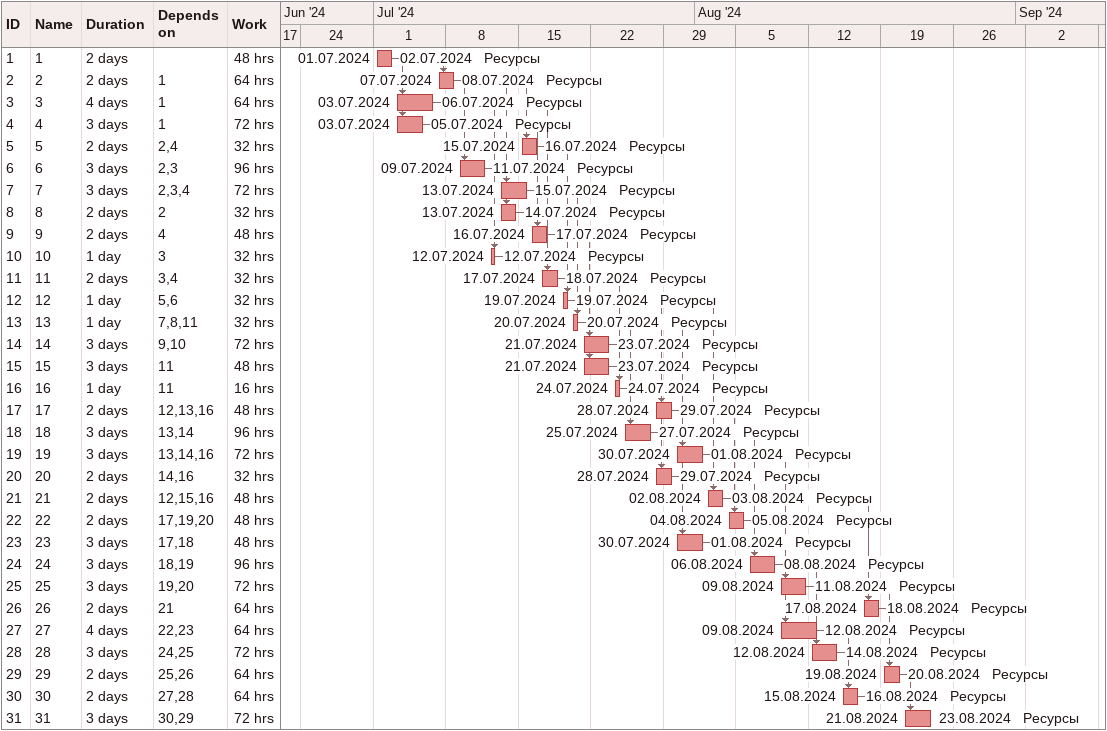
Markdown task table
| ID | Task | Duration | Start | Finish | Predecessors | Resources | Work (h) |
|---|---|---|---|---|---|---|---|
| 1 | 1 | 2d | 2024-07-01 | 2024-07-02 |  | Ресурсы | 48 |
| 2 | 2 | 2d | 2024-07-07 | 2024-07-08 | 1 | Ресурсы | 64 |
| 3 | 3 | 4d | 2024-07-03 | 2024-07-06 | 1 | Ресурсы | 64 |
| 4 | 4 | 3d | 2024-07-03 | 2024-07-05 | 1 | Ресурсы | 72 |
| 5 | 5 | 2d | 2024-07-15 | 2024-07-16 | 2, 4 | Ресурсы | 32 |
| 6 | 6 | 3d | 2024-07-09 | 2024-07-11 | 2, 3 | Ресурсы | 96 |
| 7 | 7 | 3d | 2024-07-13 | 2024-07-15 | 2, 3, 4 | Ресурсы | 72 |
| 8 | 8 | 2d | 2024-07-13 | 2024-07-14 | 2 | Ресурсы | 32 |
| 9 | 9 | 2d | 2024-07-16 | 2024-07-17 | 4 | Ресурсы | 48 |
| 10 | 10 | 1d | 2024-07-12 | 2024-07-12 | 3 | Ресурсы | 32 |
| 11 | 11 | 2d | 2024-07-17 | 2024-07-18 | 3, 4 | Ресурсы | 32 |
| 12 | 12 | 1d | 2024-07-19 | 2024-07-19 | 5, 6 | Ресурсы | 32 |
| 13 | 13 | 1d | 2024-07-20 | 2024-07-20 | 7, 8, 11 | Ресурсы | 32 |
| 14 | 14 | 3d | 2024-07-21 | 2024-07-23 | 9, 10 | Ресурсы | 72 |
| 15 | 15 | 3d | 2024-07-21 | 2024-07-23 | 11 | Ресурсы | 48 |
| 16 | 16 | 1d | 2024-07-24 | 2024-07-24 | 11 | Ресурсы | 16 |
| 17 | 17 | 2d | 2024-07-28 | 2024-07-29 | 12, 13, 16 | Ресурсы | 48 |
| 18 | 18 | 3d | 2024-07-25 | 2024-07-27 | 13, 14 | Ресурсы | 96 |
| 19 | 19 | 3d | 2024-07-30 | 2024-08-01 | 13, 14, 16 | Ресурсы | 72 |
| 20 | 20 | 2d | 2024-07-28 | 2024-07-29 | 14, 16 | Ресурсы | 32 |
| 21 | 21 | 2d | 2024-08-02 | 2024-08-03 | 12, 15, 16 | Ресурсы | 48 |
| 22 | 22 | 2d | 2024-08-04 | 2024-08-05 | 17, 19, 20 | Ресурсы | 48 |
| 23 | 23 | 3d | 2024-07-30 | 2024-08-01 | 17, 18 | Ресурсы | 48 |
| 24 | 24 | 3d | 2024-08-06 | 2024-08-08 | 18, 19 | Ресурсы | 96 |
| 25 | 25 | 3d | 2024-08-09 | 2024-08-11 | 19, 20 | Ресурсы | 72 |
| 26 | 26 | 2d | 2024-08-17 | 2024-08-18 | 21 | Ресурсы | 64 |
| 27 | 27 | 4d | 2024-08-09 | 2024-08-12 | 22, 23 | Ресурсы | 64 |
| 28 | 28 | 3d | 2024-08-12 | 2024-08-14 | 24, 25 | Ресурсы | 72 |
| 29 | 29 | 2d | 2024-08-19 | 2024-08-20 | 25, 26 | Ресурсы | 64 |
| 30 | 30 | 2d | 2024-08-15 | 2024-08-16 | 27, 28 | Ресурсы | 64 |
| 31 | 31 | 3d | 2024-08-21 | 2024-08-23 | 30, 29 | Ресурсы | 72 |
